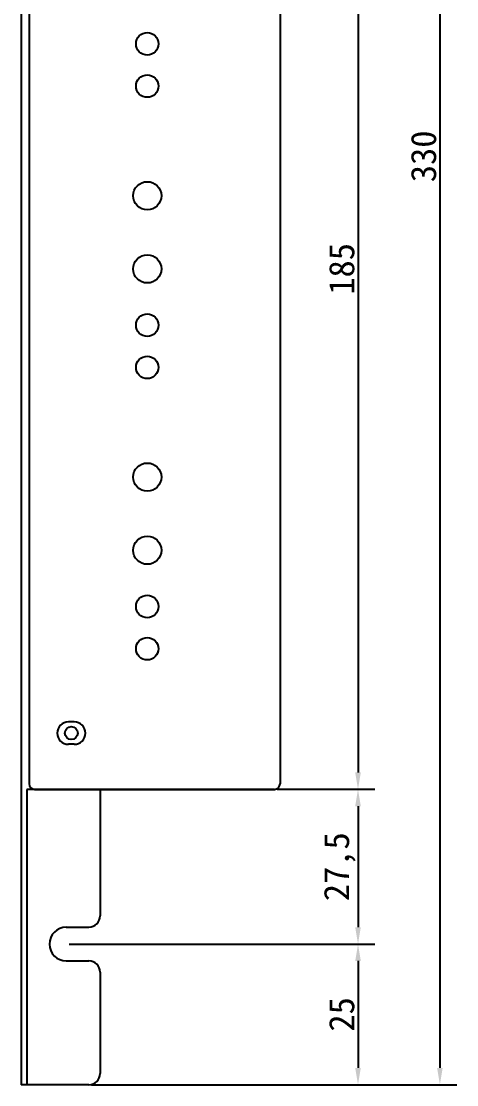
# Model space of a CAD drawing. Header units: millimetres. Extents: x 509 to 2769, y 363 to 1089.
# Drawn here: x 2112.2 to 2189.6, y 528.5 to 717.6 of the extents above; entities that cross this region are included whole.
import ezdxf

# ---------------------------------------------------------------- set-up
doc = ezdxf.new("R2010")
doc.units = ezdxf.units.MM
for name, color, linetype in [('CASE BRACKET', 7, 'Continuous'), ('CASE COVER', 7, 'Continuous'), ('PCB BODY', 7, 'Continuous'), ('PCB COVER', 7, 'Continuous')]:
    doc.layers.add(name, color=color, linetype=linetype)
doc.dimstyles.new('ISO-25', dxfattribs={"dimtxt": 4.5, "dimasz": 3, "dimexe": 3, "dimexo": 0.5, "dimtad": 1, "dimtxsty": 'Standard', "dimcen": 2.5, "dimclrd": 6, "dimclre": 6, "dimclrt": 1, "dimadec": 0, "dimazin": 0, "dimtfac": 1, "dimtmove": 0, "dimatfit": 3, "dimfxl": 3, "dimarcsym": 0})

# ---------------------------------------------------------------- blocks, each defined once
blk = doc.blocks.new('*D19')
at = {"color": 6, "lineweight": -2, "transparency": 16777216}
for p, q in [((2112.75, 858.55), (2189.65, 858.55)), ((2186.65, 855.55), (2186.65, 531.55)), ((2124.75, 528.55), (2189.65, 528.55))]:
    blk.add_line(p, q, dxfattribs=at)
at = {"color": 6, "transparency": 16777216}
for points in [[(2186.15, 855.55), (2187.15, 855.55), (2186.65, 858.55)], [(2186.15, 531.55), (2187.15, 531.55), (2186.65, 528.55)]]:
    blk.add_solid(points, dxfattribs=at)
at = {"layer": 'Defpoints', "color": 0, "transparency": 16777216}
for p in [(2112.25, 858.55), (2124.25, 528.55), (2186.65, 528.55)]:
    blk.add_point(p, dxfattribs=at)
at = {"color": 1, "transparency": 16777216, "insert": (2183.77, 693.55), "char_height": 4.5, "attachment_point": 5, "rotation": 90}
blk.add_mtext('330', dxfattribs=at)
blk = doc.blocks.new('*D23')
at = {"color": 6, "lineweight": -2, "transparency": 16777216}
for p, q in [((2157.75, 766.05), (2175.1, 766.05)), ((2172.1, 763.05), (2172.1, 584.05)), ((2157.75, 581.05), (2175.1, 581.05))]:
    blk.add_line(p, q, dxfattribs=at)
at = {"color": 6, "transparency": 16777216}
for points in [[(2171.6, 763.05), (2172.6, 763.05), (2172.1, 766.05)], [(2171.6, 584.05), (2172.6, 584.05), (2172.1, 581.05)]]:
    blk.add_solid(points, dxfattribs=at)
at = {"layer": 'Defpoints', "color": 0, "transparency": 16777216}
for p in [(2157.25, 766.05), (2157.25, 581.05), (2172.1, 581.05)]:
    blk.add_point(p, dxfattribs=at)
at = {"color": 1, "transparency": 16777216, "insert": (2169.22, 673.55), "char_height": 4.5, "attachment_point": 5, "rotation": 90}
blk.add_mtext('185', dxfattribs=at)
blk = doc.blocks.new('*D24')
at = {"color": 6, "lineweight": -2, "transparency": 16777216}
for p, q in [((2157.75, 581.05), (2175.1, 581.05)), ((2172.1, 578.05), (2172.1, 556.55)), ((2120.75, 553.55), (2175.1, 553.55))]:
    blk.add_line(p, q, dxfattribs=at)
at = {"color": 6, "transparency": 16777216}
for points in [[(2171.6, 578.05), (2172.6, 578.05), (2172.1, 581.05)], [(2171.6, 556.55), (2172.6, 556.55), (2172.1, 553.55)]]:
    blk.add_solid(points, dxfattribs=at)
at = {"layer": 'Defpoints', "color": 0, "transparency": 16777216}
for p in [(2157.25, 581.05), (2120.25, 553.55), (2172.1, 553.55)]:
    blk.add_point(p, dxfattribs=at)
at = {"color": 1, "transparency": 16777216, "insert": (2168.85, 567.3), "char_height": 4.5, "attachment_point": 5, "rotation": 90}
blk.add_mtext('27,5', dxfattribs=at)
blk = doc.blocks.new('*D25')
at = {"color": 6, "lineweight": -2, "transparency": 16777216}
for p, q in [((2120.75, 553.55), (2175.1, 553.55)), ((2172.1, 550.55), (2172.1, 531.55)), ((2124.75, 528.55), (2175.1, 528.55))]:
    blk.add_line(p, q, dxfattribs=at)
at = {"color": 6, "transparency": 16777216}
for points in [[(2171.6, 550.55), (2172.6, 550.55), (2172.1, 553.55)], [(2171.6, 531.55), (2172.6, 531.55), (2172.1, 528.55)]]:
    blk.add_solid(points, dxfattribs=at)
at = {"layer": 'Defpoints', "color": 0, "transparency": 16777216}
for p in [(2120.25, 553.55), (2124.25, 528.55), (2172.1, 528.55)]:
    blk.add_point(p, dxfattribs=at)
at = {"color": 1, "transparency": 16777216, "insert": (2169.22, 541.05), "char_height": 4.5, "attachment_point": 5, "rotation": 90}
blk.add_mtext('25', dxfattribs=at)

msp = doc.modelspace()

# ---------------------------------------------------------------- linework, layer by layer
at = {"layer": 'CASE BRACKET', "color": 0}
for p, q in [((2113.247, 581.048), (2113.247, 528.549)), ((2126.247, 581.048), (2126.247, 558.549)), ((2120.247, 556.549), (2124.247, 556.549)), ((2120.247, 550.549), (2124.247, 550.549)), ((2126.247, 548.549), (2126.247, 530.549)), ((2124.247, 528.549), (2112.247, 528.549))]:
    msp.add_line(p, q, dxfattribs=at)
for centre, radius, start, end in [((2124.247, 558.549), 2, 270, 0), ((2120.247, 553.549), 3, 90, 270), ((2124.247, 548.549), 2, 0, 90), ((2124.247, 530.549), 2, 270, 0)]:
    msp.add_arc(centre, radius, start, end, dxfattribs=at)
at = {"layer": 'CASE COVER', "color": 0}
msp.add_line((2112.247, 858.549), (2112.247, 528.549), dxfattribs=at)
at = {"layer": 'PCB BODY', "color": 0}
msp.add_line((2157.245, 581.048), (2113.247, 581.048), dxfattribs=at)
msp.add_circle((2121.145, 591.048), 1.15, dxfattribs=at)
at = {"layer": 'PCB COVER', "color": 0, "ltscale": 10}
for p, q in [((2113.645, 765.048), (2113.645, 582.048)), ((2158.245, 765.048), (2158.245, 582.048))]:
    msp.add_line(p, q, dxfattribs=at)
at = {"layer": 'PCB COVER', "color": 0}
for p, q in [((2121.645, 593.048), (2120.645, 593.048)), ((2121.645, 589.048), (2120.645, 589.048)), ((2114.645, 581.048), (2157.245, 581.048))]:
    msp.add_line(p, q, dxfattribs=at)
for centre, radius in [((2134.645, 713.544), 2), ((2134.645, 706.044), 2), ((2134.645, 686.544), 2.5), ((2134.645, 673.544), 2.5), ((2134.645, 663.544), 2), ((2134.645, 656.044), 2), ((2134.645, 636.544), 2.5), ((2134.645, 623.544), 2.5), ((2134.645, 613.544), 2), ((2134.645, 606.044), 2)]:
    msp.add_circle(centre, radius, dxfattribs=at)
for centre, radius, start, end in [((2120.645, 591.048), 2, 90, 270), ((2121.645, 591.048), 2, 270, 90), ((2114.645, 582.048), 1, 180, 270)]:
    msp.add_arc(centre, radius, start, end, dxfattribs=at)
at = {"layer": 'PCB COVER', "color": 0, "ltscale": 10}
msp.add_arc((2157.245, 582.048), 1, 270, 0, dxfattribs=at)

# ---------------------------------------------------------------- dimensions: what is measured, and where the dimension line sits
at = {"color": 7}
dim = msp.add_linear_dim(base=(2186.645, 528.549), p1=(2112.247, 858.549), p2=(2124.247, 528.549), angle=90, dimstyle='ISO-25', dxfattribs=at)
dim.commit()
dim.dimension.update_dxf_attribs({"geometry": '*D19', "text_midpoint": (2183.77, 693.549)})
for base, p1, p2, picture, middle in [((2172.098, 581.048), (2157.245, 766.048), (2157.245, 581.048), '*D23', (2169.223, 673.548)), ((2172.098, 553.549), (2157.245, 581.048), (2120.247, 553.549), '*D24', (2168.848, 567.299)), ((2172.098, 528.549), (2120.247, 553.549), (2124.247, 528.549), '*D25', (2169.223, 541.049))]:
    dim = msp.add_linear_dim(base=base, p1=p1, p2=p2, angle=90, dimstyle='ISO-25', override={"dimtmove": 1})
    dim.commit()
    dim.dimension.update_dxf_attribs({"geometry": picture, "text_midpoint": middle})

doc.saveas('drawing.dxf')
